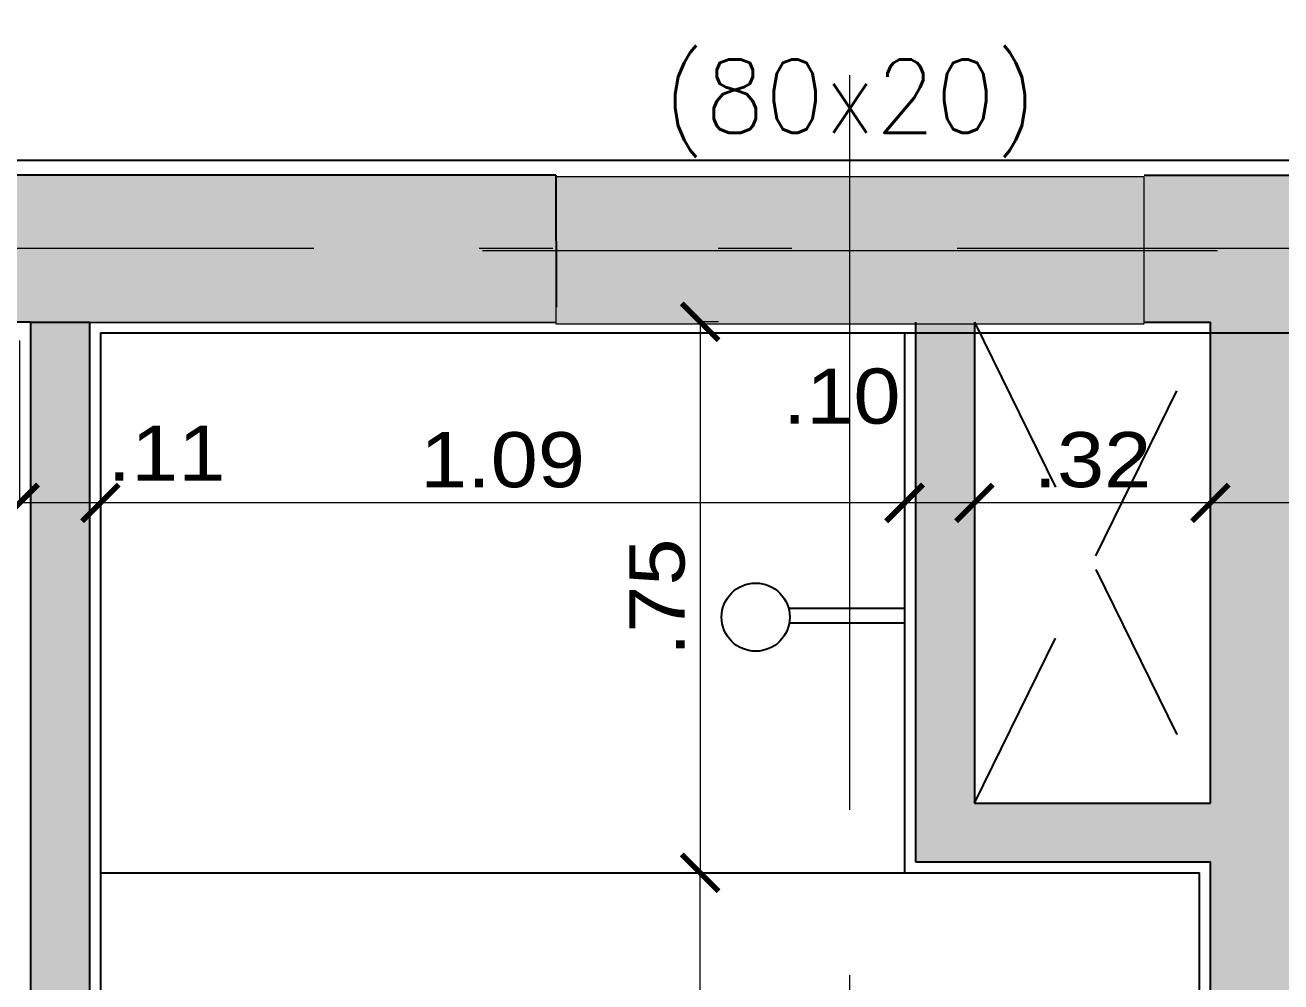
# Model space of a CAD drawing. Header units: metres. Extents: x 219 to 707, y -561 to -17.
# Drawn here: x 345.398 to 347.107, y -221.422 to -220.12 of the extents above; entities that cross this region are included whole.
import ezdxf
from ezdxf.enums import TextEntityAlignment as Align

# ---------------------------------------------------------------- set-up
doc = ezdxf.new("R2010")
doc.units = ezdxf.units.M
doc.linetypes.add('CYPE_RAYAPUNTOPUNTO', pattern=[0.45, 0.225, -0.075, 0, -0.075, 0, -0.075])
doc.linetypes.add('HIDDEN', pattern=[0.375, 0.25, -0.125])
for name, color, linetype in [('A-Balcon', 1, 'Continuous'), ('A-Equipamiento fijo', 253, 'Continuous'), ('A-Muros', 4, 'Continuous'), ('A-Proyección', 1, 'HIDDEN'), ('A-Revoques', 1, 'Continuous'), ('Dr Ejes en bloque', 4, 'Continuous'), ('TCOTA', 1, 'Continuous')]:
    doc.layers.add(name, color=color, linetype=linetype)
for name, color, linetype, lineweight in [('COTAS_REPLANTEO', 7, 'CYPE_RAYAPUNTOPUNTO', 0), ('PILAR_DIM', 253, 'Continuous', 0), ('PILAR_EJES', 1, 'Continuous', 0), ('PILAR_HORMIGON', 5, 'Continuous', 20)]:
    doc.layers.add(name, color=color, linetype=linetype, lineweight=lineweight)
for name, color, linetype, transparency in [('M-Muro hueco 11', 141, 'Continuous', 0.5), ('M3- Muro Hueco 15', 113, 'Continuous', 0.7), ('M4-Muro Hueco 22', 42, 'Continuous', 0.5)]:
    doc.layers.add(name, color=color, linetype=linetype, transparency=transparency)
doc.styles.add('1-50', font='arial.ttf', dxfattribs={"width": 1.1, "height": 0.075})
doc.styles.add('CYPETXT', font='romans', dxfattribs={"height": 0.2})
doc.dimstyles.new('1-50', dxfattribs={"dimscale": 0, "dimtxt": 0.075, "dimasz": 0.05, "dimexe": 0, "dimexo": 0.025, "dimgap": 0.02, "dimtad": 1, "dimzin": 4, "dimdsep": 46, "dimtxsty": '1-50', "dimblk": 'ARCHTICK', "dimcen": 0.09, "dimclrd": 256, "dimclre": 8, "dimclrt": 2, "dimadec": 0, "dimazin": 3, "dimtfac": 1, "dimtofl": 0, "dimtmove": 2, "dimatfit": 3, "dimldrblk": 'OPEN90', "dimfxl": 1, "dimtolj": 1, "dimtzin": 0, "dimlwd": 18, "dimlwe": 18, "dimarcsym": 0})

# ---------------------------------------------------------------- blocks, each defined once
blk = doc.blocks.new('_ArchTick')
at = {"color": 0, "linetype": 'ByBlock', "const_width": 0.15}
blk.add_lwpolyline([(-0.5, -0.5), (0.5, 0.5)], dxfattribs=at)
blk = doc.blocks.new('*D620')
at = {"layer": 'Defpoints', "color": 0, "transparency": 16777216}
for p in [(341.4459, -220.4737), (345.3909, -220.524), (345.3909, -220.7702)]:
    blk.add_point(p, dxfattribs=at)
at = {"layer": 'TCOTA', "color": 8, "lineweight": 18, "transparency": 16777216}
for p, q in [((341.4459, -220.4987), (341.4459, -220.7702)), ((345.3909, -220.549), (345.3909, -220.7702))]:
    blk.add_line(p, q, dxfattribs=at)
at = {"layer": 'TCOTA', "lineweight": 18, "transparency": 16777216}
blk.add_line((341.4459, -220.7702), (345.3909, -220.7702), dxfattribs=at)
at = {"layer": 'TCOTA', "lineweight": 18, "transparency": 16777216, "xscale": 0.05, "yscale": 0.05, "zscale": 0.05, "rotation": 180}
blk.add_blockref('_ArchTick', (341.4459, -220.7702), dxfattribs=at)
at = {"layer": 'TCOTA', "lineweight": 18, "transparency": 16777216, "xscale": 0.05, "yscale": 0.05, "zscale": 0.05}
blk.add_blockref('_ArchTick', (345.3909, -220.7702), dxfattribs=at)
at = {"layer": 'TCOTA', "color": 2, "transparency": 16777216, "insert": (343.4184, -220.7118), "char_height": 0.075, "attachment_point": 5, "style": '1-50'}
blk.add_mtext('\\A1;3.95', dxfattribs=at)
blk = doc.blocks.new('_Open90')
at = {"color": 0, "linetype": 'ByBlock', "lineweight": -2}
for p, q in [((-0.5, 0.5), (0, 0)), ((0, 0), (-1, 0)), ((0, 0), (-0.5, -0.5))]:
    blk.add_line(p, q, dxfattribs=at)
blk = doc.blocks.new('*D621')
at = {"layer": 'Defpoints', "color": 0, "transparency": 16777216}
for p in [(345.3909, -220.7702), (345.3909, -220.7716), (345.5009, -220.7702)]:
    blk.add_point(p, dxfattribs=at)
at = {"layer": 'TCOTA', "color": 8, "lineweight": 18, "transparency": 16777216}
for p, q in [((345.3909, -220.7466), (345.3909, -220.7702)), ((345.5009, -220.7452), (345.5009, -220.7702))]:
    blk.add_line(p, q, dxfattribs=at)
at = {"layer": 'TCOTA', "lineweight": 18, "transparency": 16777216}
blk.add_line((345.5009, -220.7702), (345.3909, -220.7702), dxfattribs=at)
at = {"layer": 'TCOTA', "lineweight": 18, "transparency": 16777216, "xscale": 0.05, "yscale": 0.05, "zscale": 0.05, "rotation": 180}
blk.add_blockref('_ArchTick', (345.3909, -220.7702), dxfattribs=at)
at = {"layer": 'TCOTA', "lineweight": 18, "transparency": 16777216, "xscale": 0.05, "yscale": 0.05, "zscale": 0.05}
blk.add_blockref('_ArchTick', (345.5009, -220.7702), dxfattribs=at)
at = {"layer": 'TCOTA', "color": 2, "transparency": 16777216, "insert": (345.5907, -220.7025), "char_height": 0.075, "attachment_point": 5, "style": '1-50'}
blk.add_mtext('\\A1;.11', dxfattribs=at)
blk = doc.blocks.new('*D622')
at = {"layer": 'Defpoints', "color": 0, "transparency": 16777216}
for p in [(346.5949, -220.7371), (345.5009, -220.7452), (345.5009, -220.7702)]:
    blk.add_point(p, dxfattribs=at)
at = {"layer": 'TCOTA', "lineweight": 18, "transparency": 16777216}
blk.add_line((346.5949, -220.7702), (345.5009, -220.7702), dxfattribs=at)
at = {"layer": 'TCOTA', "color": 8, "lineweight": 18, "transparency": 16777216}
blk.add_line((346.5949, -220.7621), (346.5949, -220.7702), dxfattribs=at)
at = {"layer": 'TCOTA', "lineweight": 18, "transparency": 16777216, "xscale": 0.05, "yscale": 0.05, "zscale": 0.05, "rotation": 180}
blk.add_blockref('_ArchTick', (345.5009, -220.7702), dxfattribs=at)
at = {"layer": 'TCOTA', "lineweight": 18, "transparency": 16777216, "xscale": 0.05, "yscale": 0.05, "zscale": 0.05}
blk.add_blockref('_ArchTick', (346.5949, -220.7702), dxfattribs=at)
at = {"layer": 'TCOTA', "color": 2, "transparency": 16777216, "insert": (346.0479, -220.7119), "char_height": 0.075, "attachment_point": 5, "style": '1-50'}
blk.add_mtext('\\A1;1.09', dxfattribs=at)
blk = doc.blocks.new('*D623')
at = {"layer": 'Defpoints', "color": 0, "transparency": 16777216}
for p in [(346.5949, -220.7702), (346.5949, -220.7702), (346.6899, -220.7702)]:
    blk.add_point(p, dxfattribs=at)
at = {"layer": 'TCOTA', "color": 8, "lineweight": 18, "transparency": 16777216}
for p, q in [((346.5949, -220.7452), (346.5949, -220.7702)), ((346.6899, -220.7452), (346.6899, -220.7702))]:
    blk.add_line(p, q, dxfattribs=at)
at = {"layer": 'TCOTA', "lineweight": 18, "transparency": 16777216}
blk.add_line((346.6899, -220.7702), (346.5949, -220.7702), dxfattribs=at)
at = {"layer": 'TCOTA', "lineweight": 18, "transparency": 16777216, "xscale": 0.05, "yscale": 0.05, "zscale": 0.05, "rotation": 180}
blk.add_blockref('_ArchTick', (346.5949, -220.7702), dxfattribs=at)
at = {"layer": 'TCOTA', "lineweight": 18, "transparency": 16777216, "xscale": 0.05, "yscale": 0.05, "zscale": 0.05}
blk.add_blockref('_ArchTick', (346.6899, -220.7702), dxfattribs=at)
at = {"layer": 'TCOTA', "color": 2, "transparency": 16777216, "insert": (346.5093, -220.6253), "char_height": 0.075, "attachment_point": 5, "style": '1-50'}
blk.add_mtext('\\A1;.10', dxfattribs=at)
blk = doc.blocks.new('*D624')
at = {"layer": 'Defpoints', "color": 0, "transparency": 16777216}
for p in [(346.6899, -220.7702), (346.6899, -220.7702), (347.0109, -220.7763)]:
    blk.add_point(p, dxfattribs=at)
at = {"layer": 'TCOTA', "color": 8, "lineweight": 18, "transparency": 16777216}
for p, q in [((346.6899, -220.7452), (346.6899, -220.7702)), ((347.0109, -220.7513), (347.0109, -220.7702))]:
    blk.add_line(p, q, dxfattribs=at)
at = {"layer": 'TCOTA', "lineweight": 18, "transparency": 16777216}
blk.add_line((347.0109, -220.7702), (346.6899, -220.7702), dxfattribs=at)
at = {"layer": 'TCOTA', "lineweight": 18, "transparency": 16777216, "xscale": 0.05, "yscale": 0.05, "zscale": 0.05, "rotation": 180}
blk.add_blockref('_ArchTick', (346.6899, -220.7702), dxfattribs=at)
at = {"layer": 'TCOTA', "lineweight": 18, "transparency": 16777216, "xscale": 0.05, "yscale": 0.05, "zscale": 0.05}
blk.add_blockref('_ArchTick', (347.0109, -220.7702), dxfattribs=at)
at = {"layer": 'TCOTA', "color": 2, "transparency": 16777216, "insert": (346.8504, -220.7118), "char_height": 0.075, "attachment_point": 5, "style": '1-50'}
blk.add_mtext('\\A1;.32', dxfattribs=at)
blk = doc.blocks.new('*D625')
at = {"layer": 'Defpoints', "color": 0, "transparency": 16777216}
for p in [(347.0109, -220.7702), (347.0109, -220.7702), (347.1459, -220.7702)]:
    blk.add_point(p, dxfattribs=at)
at = {"layer": 'TCOTA', "color": 8, "lineweight": 18, "transparency": 16777216}
for p, q in [((347.0109, -220.7452), (347.0109, -220.7702)), ((347.1459, -220.7452), (347.1459, -220.7702))]:
    blk.add_line(p, q, dxfattribs=at)
at = {"layer": 'TCOTA', "lineweight": 18, "transparency": 16777216}
blk.add_line((347.1459, -220.7702), (347.0109, -220.7702), dxfattribs=at)
at = {"layer": 'TCOTA', "lineweight": 18, "transparency": 16777216, "xscale": 0.05, "yscale": 0.05, "zscale": 0.05, "rotation": 180}
blk.add_blockref('_ArchTick', (347.0109, -220.7702), dxfattribs=at)
at = {"layer": 'TCOTA', "lineweight": 18, "transparency": 16777216, "xscale": 0.05, "yscale": 0.05, "zscale": 0.05}
blk.add_blockref('_ArchTick', (347.1459, -220.7702), dxfattribs=at)
at = {"layer": 'TCOTA', "color": 2, "transparency": 16777216, "insert": (347.2289, -220.679), "char_height": 0.075, "attachment_point": 5, "style": '1-50'}
blk.add_mtext('\\A1;.13', dxfattribs=at)
blk = doc.blocks.new('*D636')
at = {"layer": 'Defpoints', "color": 0, "transparency": 16777216}
for p in [(346.3168, -221.2737), (346.3737, -221.2737), (346.3737, -222.6703)]:
    blk.add_point(p, dxfattribs=at)
at = {"layer": 'TCOTA', "color": 8, "lineweight": 18, "transparency": 16777216}
for p, q in [((346.3487, -221.2737), (346.3168, -221.2737)), ((346.3487, -222.6703), (346.3168, -222.6703))]:
    blk.add_line(p, q, dxfattribs=at)
at = {"layer": 'TCOTA', "lineweight": 18, "transparency": 16777216}
blk.add_line((346.3168, -222.6703), (346.3168, -221.2737), dxfattribs=at)
at = {"layer": 'TCOTA', "lineweight": 18, "transparency": 16777216, "xscale": 0.05, "yscale": 0.05, "zscale": 0.05}
for p, rotation in [((346.3168, -221.2737), 90), ((346.3168, -222.6703), 270)]:
    blk.add_blockref('_ArchTick', p, dxfattribs=dict(at, rotation=rotation))
at = {"layer": 'TCOTA', "color": 2, "transparency": 16777216, "insert": (346.2585, -221.972), "char_height": 0.075, "attachment_point": 5, "rotation": 90, "style": '1-50'}
blk.add_mtext('\\A1;1.40', dxfattribs=at)
blk = doc.blocks.new('*D637')
at = {"layer": 'Defpoints', "color": 0, "transparency": 16777216}
for p in [(346.3168, -220.5237), (346.3168, -221.2737), (346.3168, -221.2737)]:
    blk.add_point(p, dxfattribs=at)
at = {"layer": 'TCOTA', "color": 8, "lineweight": 18, "transparency": 16777216}
for p, q in [((346.3418, -220.5237), (346.3168, -220.5237)), ((346.3418, -221.2737), (346.3168, -221.2737))]:
    blk.add_line(p, q, dxfattribs=at)
at = {"layer": 'TCOTA', "lineweight": 18, "transparency": 16777216}
blk.add_line((346.3168, -220.5237), (346.3168, -221.2737), dxfattribs=at)
at = {"layer": 'TCOTA', "lineweight": 18, "transparency": 16777216, "xscale": 0.05, "yscale": 0.05, "zscale": 0.05}
for p, rotation in [((346.3168, -220.5237), 90), ((346.3168, -221.2737), 270)]:
    blk.add_blockref('_ArchTick', p, dxfattribs=dict(at, rotation=rotation))
at = {"layer": 'TCOTA', "color": 2, "transparency": 16777216, "insert": (346.2586, -220.8987), "char_height": 0.075, "attachment_point": 5, "rotation": 90, "style": '1-50'}
blk.add_mtext('\\A1;.75', dxfattribs=at)
blk = doc.blocks.new('Ejes del pilar')
at = {"layer": 'PILAR_EJES'}
for p, q in [((0, -0.5), (0, 0.5)), ((-0.5, 0), (0.5, 0))]:
    blk.add_line(p, q, dxfattribs=at)
blk = doc.blocks.new('A$Ccec89f46')
at = {"transparency": 33554559}
h = blk.add_hatch(color=253, dxfattribs=at)
h.paths.add_polyline_path([(-16.5, 0.1), (-16.85, 0.1), (-16.85, 0), (-16.5, 0)])
h.paths.add_polyline_path([(-16.5, -0.1), (-16.5, 0), (-16.85, 0), (-16.85, -0.1)])
h.paths.add_polyline_path([(-17.2, -0.1), (-16.85, -0.1), (-16.85, 0), (-17.2, 0)])
h.paths.add_polyline_path([(-17.2, 0.1), (-17.2, 0), (-16.85, 0), (-16.85, 0.1)])
h.paths.add_polyline_path([(-11.525, 0.0996), (-11.925, 0.0996), (-11.925, -0.0004), (-11.525, -0.0004)])
h.paths.add_polyline_path([(-11.525, -0.1004), (-11.525, -0.0004), (-11.925, -0.0004), (-11.925, -0.1004)])
h.paths.add_polyline_path([(-11.9747, -0.0004), (-11.925, -0.0004), (-11.925, 0.0996), (-11.9747, 0.0996)])
h.paths.add_polyline_path([(-11.925, -0.0004), (-11.9747, -0.0004), (-11.9747, -0.1004), (-11.925, -0.1004)])
h.paths.add_polyline_path([(-12.325, -0.1004), (-11.9747, -0.1004), (-11.9747, -0.0004), (-12.325, -0.0004)])
h.paths.add_polyline_path([(-12.325, 0.0996), (-12.325, -0.0004), (-11.9747, -0.0004), (-11.9747, 0.0996)])
h.paths.add_polyline_path([(-7.3, 0.1), (-7.3, -0.05), (-6.95, -0.05), (-6.95, 0.1)])
h.paths.add_polyline_path([(-6.6, 0.1), (-6.95, 0.1), (-6.95, -0.05), (-6.6, -0.05)])
h.paths.add_polyline_path([(-6.6, -0.2), (-6.6, -0.05), (-6.95, -0.05), (-6.95, -0.2)])
h.paths.add_polyline_path([(-7.3, -0.2), (-6.95, -0.2), (-6.95, -0.05), (-7.3, -0.05)])
at = {"layer": 'PILAR_HORMIGON'}
blk.add_lwpolyline([(-12.325, -0.1004), (-11.525, -0.1004), (-11.525, 0.0996), (-12.325, 0.0996), (-12.325, -0.1004)], close=True, dxfattribs=at)
blk.add_lwpolyline([(-12.325, -0.1004), (-11.525, -0.1004), (-11.525, 0.0996), (-12.325, 0.0996), (-12.325, -0.1004)], close=True, dxfattribs=at)
at = {"layer": 'PILAR_EJES', "yscale": 0.4}
blk.add_blockref('Ejes del pilar', (-11.925, -0.0004), dxfattribs=at)
blk.add_blockref('Ejes del pilar', (-11.925, -0.0004), dxfattribs=at)
at = {"layer": 'PILAR_DIM', "lineweight": 0, "style": 'CYPETXT', "width": 0.882521}
blk.add_text('(80x20)', height=0.1, dxfattribs=at).set_placement((-12.1792, 0.1596), (-11.6707, 0.1596), align=Align.FIT)
blk.add_text('(80x20)', height=0.1, dxfattribs=at).set_placement((-12.1792, 0.1596), (-11.6707, 0.1596), align=Align.FIT)
blk = doc.blocks.new('DSADADASDAS')
at = {"layer": 'COTAS_REPLANTEO', "ltscale": 3}
for p, q in [((120.8027, 125.9327, -0.525), (120.8027, 146.4778, -0.525)), ((110.0984, 143.7469, -0.525), (141.6696, 143.7469, -0.525))]:
    blk.add_line(p, q, dxfattribs=at)

msp = doc.modelspace()

# ---------------------------------------------------------------- hatches: boundary and pattern name
at = {"layer": 'M-Muro hueco 11', "transparency": 33554534}
h = msp.add_hatch(color=256, dxfattribs=at)
h.dxf.hatch_style = 1
h.paths.add_polyline_path([(345.4859, -220.5244), (345.4059, -220.5244), (345.4059, -222.7653), (345.5312, -222.7653), (345.5312, -222.6853), (345.4859, -222.6853)])
h = msp.add_hatch(color=256, dxfattribs=at)
h.dxf.hatch_style = 1
h.paths.add_polyline_path([(348.1856, -223.8953), (348.1056, -223.8953), (348.1056, -224.4953), (348.1856, -224.4953)])
h.paths.add_polyline_path([(346.6899, -221.1787), (346.6899, -220.524), (346.6099, -220.524), (346.6099, -221.2587), (347.0109, -221.2587), (347.0109, -221.1787)])
h.paths.add_polyline_path([(346.884, -222.7653), (347.189, -222.7653), (347.189, -222.6853), (347.1309, -222.6853), (347.0109, -222.6853), (346.3212, -222.6853), (346.3212, -222.7653), (346.804, -222.7653), (346.804, -222.8126), (346.884, -222.8126)])
h.paths.add_polyline_path([(346.884, -223.6926), (346.804, -223.6926), (346.804, -223.7741), (346.884, -223.7741)])
at = {"layer": 'M3- Muro Hueco 15', "transparency": 33554687}
h = msp.add_hatch(color=256, dxfattribs=at)
h.dxf.hatch_style = 1
h.paths.add_polyline_path([(347.0109, -222.6853), (347.1309, -222.6853), (347.1309, -220.5241), (347.0109, -220.5241), (347.0109, -221.1787), (347.0109, -221.2587)])
h.paths.add_polyline_path([(348.4609, -222.6853), (348.4609, -222.7653), (348.5709, -222.7653), (348.5709, -220.5237), (348.4609, -220.5236)], flags=17)
edge = h.paths.add_edge_path()
edge.add_line((351.8459, -221.2487), (351.8459, -220.3237))
edge.add_line((351.6659, -221.2487), (351.6659, -220.626))
edge.add_line((351.8459, -224.3618), (351.8459, -222.8487))
edge.add_line((348.1856, -223.7227), (348.1856, -223.7753))
edge.add_line((348.1856, -223.7753), (351.6659, -223.7753))
edge.add_line((351.6659, -223.7753), (351.6659, -222.8487))
at = {"layer": 'M4-Muro Hueco 22', "transparency": 33554687}
h = msp.add_hatch(color=256, dxfattribs=at)
h.dxf.hatch_style = 1
h.paths.add_polyline_path([(341.9456, -220.3237), (346.1206, -220.3237), (346.1206, -220.524), (341.9456, -220.524)])
h.paths.add_polyline_path([(346.9206, -220.324), (351.1456, -220.324), (351.1456, -220.5237), (346.9206, -220.5237)])

# ---------------------------------------------------------------- linework, layer by layer
at = {"layer": 'A-Balcon'}
msp.add_line((346.1206, -220.324), (346.1207, -220.5037), dxfattribs=at)
at = {"layer": 'A-Equipamiento fijo', "transparency": 33554687}
for p, q in [((346.5959, -220.9137), (346.4387, -220.9137)), ((346.5959, -220.9337), (346.4387, -220.9337)), ((345.5009, -221.2737), (346.5949, -221.2737))]:
    msp.add_line(p, q, dxfattribs=at)
msp.add_circle((346.3923, -220.9256), 0.0464, dxfattribs=at)
at = {"layer": 'A-Muros', "transparency": 33554687}
for p, q in [((341.9456, -220.3237), (346.1206, -220.3237)), ((345.4059, -220.524), (341.9456, -220.524)), ((345.4059, -220.524), (345.4059, -222.7653)), ((345.4859, -220.5244), (345.4859, -222.6853)), ((346.6099, -220.524), (346.6099, -221.2587)), ((346.6899, -220.524), (346.6899, -221.1787)), ((346.9206, -220.524), (347.0109, -220.524)), ((347.0109, -221.1787), (347.0109, -220.524)), ((346.6899, -221.1787), (347.0109, -221.1787)), ((346.6099, -221.2587), (347.0109, -221.2587)), ((347.0109, -222.6853), (347.0109, -221.2587))]:
    msp.add_line(p, q, dxfattribs=at)
at = {"layer": 'A-Muros'}
for p, q in [((346.9206, -220.324), (351.1456, -220.326)), ((345.4859, -220.5244), (346.1206, -220.524))]:
    msp.add_line(p, q, dxfattribs=at)
at = {"layer": 'A-Proyección', "transparency": 33554687}
for points in [[(346.6899, -221.1787), (347.0109, -220.5242)], [(346.6899, -220.5242), (347.0109, -221.1787)]]:
    msp.add_lwpolyline(points, dxfattribs=at)
at = {"layer": 'A-Revoques', "transparency": 33554687}
for p, q in [((351.8609, -220.3047), (341.2259, -220.3037)), ((345.5009, -220.5387), (345.5009, -222.6703)), ((345.5009, -220.5387), (346.5949, -220.5387)), ((346.5949, -220.5387), (346.5949, -221.2737)), ((346.5949, -221.2737), (346.9959, -221.2737)), ((346.9959, -222.6703), (346.9959, -221.2737))]:
    msp.add_line(p, q, dxfattribs=at)
at = {"layer": 'A-Revoques'}
msp.add_lwpolyline([(346.0479, -220.5387), (360.1798, -220.5387)], dxfattribs=at)
at = {"layer": 'M-Muro hueco 11', "transparency": 33554534}
msp.add_lwpolyline([(345.4059, -220.524), (345.4859, -220.524)], dxfattribs=at)

# ---------------------------------------------------------------- block references
msp.add_blockref('A$Ccec89f46', (358.4456, -220.426))
at = {"layer": 'Dr Ejes en bloque'}
msp.add_blockref('DSADADASDAS', (225.7179, -364.1705, 0.525), dxfattribs=at)

# ---------------------------------------------------------------- dimensions: what is measured, and where the dimension line sits
at = {"layer": 'TCOTA'}
for base, p1, p2, picture, middle in [((345.3909257749, -220.770165317), (341.4459257749, -220.473668725), (345.3909257749, -220.5240482345), '*D620', (343.4184257749, -220.7118467631)), ((345.5009, -220.7702), (346.5949, -220.7371), (345.5009, -220.7452), '*D622', (346.0479, -220.7119)), ((346.6899, -220.7702), (347.0109, -220.7763), (346.6899, -220.7702), '*D624', (346.8504, -220.7118))]:
    dim = msp.add_linear_dim(base=base, p1=p1, p2=p2, dimstyle='1-50', override={"dimscale": 1}, dxfattribs=at)
    dim.commit()
    dim.dimension.update_dxf_attribs({"geometry": picture, "text_midpoint": middle})
for p1, p2, picture, middle in [((346.3168, -220.5237), (346.3168, -221.2737), '*D637', (346.2586, -220.8987)), ((346.3737, -222.6703), (346.3737, -221.2737), '*D636', (346.2585, -221.972))]:
    dim = msp.add_linear_dim(base=(346.3168, -221.2737), p1=p1, p2=p2, angle=90, dimstyle='1-50', override={"dimscale": 1}, dxfattribs=at)
    dim.commit()
    dim.dimension.update_dxf_attribs({"geometry": picture, "text_midpoint": middle})
for base, p1, p2, picture, middle in [((346.5949430269, -220.770165317), (346.6899430269, -220.770165317), (346.5949430269, -220.770165317), '*D623', (346.5093491826, -220.6252863948)), ((347.010926, -220.770165), (347.1459258, -220.7701651), (347.010926, -220.7701651), '*D625', (347.2289034, -220.6790492)), ((345.3909, -220.7702), (345.5009, -220.7702), (345.3909, -220.7716), '*D621', (345.5907, -220.7025))]:
    dim = msp.add_linear_dim(base=base, p1=p1, p2=p2, dimstyle='1-50', override={"dimscale": 1}, dxfattribs=at)
    dim.commit()
    dim.dimension.update_dxf_attribs({"geometry": picture, "text_midpoint": middle, "dimtype": 160})

doc.saveas('drawing.dxf')
